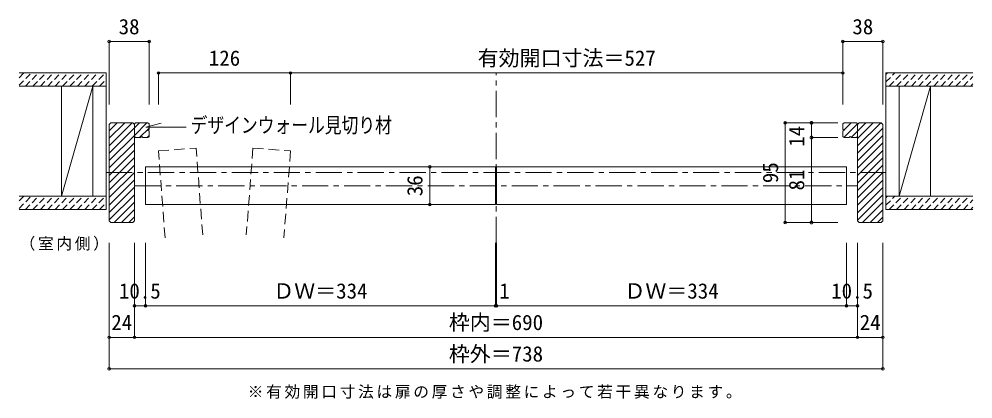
# Model space of a CAD drawing. Units: millimetres on the paper, with parts at other scales. Extents: x -489 to 198, y -138 to 282.
# Drawn here: x -489 to -307, y 31.7 to 104.1 of the extents above; entities that cross this region are included whole.
import ezdxf
from ezdxf.enums import TextEntityAlignment as Align

# ---------------------------------------------------------------- set-up
doc = ezdxf.new("R2010")
doc.units = ezdxf.units.MM
doc.header["$PDMODE"] = 32
doc.header["$PDSIZE"] = 0.5
for name, pattern in [('CHAIN1', [8, 5, -1, 1, -1]), ('DASHED1', [1.8, 1.2, -0.6]), ('DASHED2', [3, 2, -1])]:
    doc.linetypes.add(name, pattern=pattern)
for name, color, linetype, lineweight in [('0-1_通り芯', 4, 'CHAIN1', 9), ('0-3_仕上げ', 2, 'Continuous', 9), ('0-4_枠', 3, 'Continuous', 9), ('0-6_扉', 6, 'Continuous', 9), ('0-A_文字', 7, 'Continuous', 9), ('0-B_寸法', 7, 'Continuous', 9), ('0-C_ハッチ', 4, 'DASHED1', 9), ('1-A_文字', 7, 'Continuous', 9)]:
    doc.layers.add(name, color=color, linetype=linetype, lineweight=lineweight)
doc.styles.add('ＭＳ ゴシック', font='')
doc.styles.get('ＭＳ ゴシック').set_extended_font_data('MS Gothic')

msp = doc.modelspace()

# ---------------------------------------------------------------- linework, layer by layer
at = {"layer": '0-1_通り芯'}
for p, q in [((-397.955, 61.467), (-397.955, 93.867)), ((-472.355, 74.867), (-323.555, 74.867)), ((-466.955, 72.367), (-328.955, 72.367))]:
    msp.add_line(p, q, dxfattribs=at)
at = {"layer": '0-1_通り芯', "linetype": 'Continuous'}
for p, q in [((-337.755, 84.367), (-337.755, 81.567)), ((-337.755, 84.367), (-332.755, 84.367)), ((-337.755, 81.567), (-332.755, 81.567)), ((-337.755, 81.567), (-337.755, 65.367)), ((-337.755, 65.367), (-332.755, 65.367))]:
    msp.add_line(p, q, dxfattribs=at)
at = {"layer": '0-1_通り芯', "color": 7}
for p in [(-337.755, 84.367), (-337.755, 81.567), (-337.755, 65.367)]:
    msp.add_point(p, dxfattribs=at)
at = {"layer": '0-3_仕上げ'}
for p, q in [((-488.954, 93.867), (-472.355, 93.867)), ((-488.954, 91.367), (-472.355, 91.367)), ((-480.855, 70.367), (-480.855, 91.367)), ((-474.855, 70.367), (-474.855, 91.367)), ((-323.555, 91.367), (-306.956, 91.367)), ((-321.055, 70.367), (-321.055, 91.367)), ((-315.055, 70.367), (-315.055, 91.367)), ((-488.954, 70.367), (-472.355, 70.367)), ((-323.555, 70.367), (-306.956, 70.367)), ((-323.555, 67.867), (-306.956, 67.867))]:
    msp.add_line(p, q, dxfattribs=at)
at = {"layer": '0-3_仕上げ', "color": 7}
for p, q in [((-474.855, 91.367), (-480.855, 70.367)), ((-315.055, 91.367), (-321.055, 70.367))]:
    msp.add_line(p, q, dxfattribs=at)
at = {"layer": '0-3_仕上げ'}
for points in [[(-488.954, 67.867), (-472.355, 67.867), (-472.355, 93.867)], [(-323.555, 67.867), (-323.555, 93.867), (-306.956, 93.867)]]:
    msp.add_lwpolyline(points, dxfattribs=at)
at = {"layer": '0-4_枠'}
for p, q in [((-471.455, 84.367), (-471.755, 84.067)), ((-471.755, 84.067), (-471.755, 65.667)), ((-467.255, 84.367), (-471.455, 84.367)), ((-466.955, 84.067), (-467.255, 84.367)), ((-466.755, 84.367), (-466.955, 84.167)), ((-466.955, 65.667), (-466.955, 84.167)), ((-329.155, 84.367), (-328.955, 84.167)), ((-328.955, 65.667), (-328.955, 84.167)), ((-324.455, 84.367), (-324.155, 84.067)), ((-324.155, 84.067), (-324.155, 65.667)), ((-329.155, 81.567), (-328.955, 81.767))]:
    msp.add_line(p, q, dxfattribs=at)
for points in [[(-464.355, 82.967), (-464.155, 83.167), (-464.155, 84.167), (-464.355, 84.367), (-466.755, 84.367)], [(-331.555, 82.967), (-331.755, 83.167), (-331.755, 84.167), (-331.555, 84.367), (-329.155, 84.367)], [(-328.955, 84.067), (-328.655, 84.367), (-324.455, 84.367)], [(-465.555, 81.767), (-465.355, 81.567), (-464.355, 81.567), (-464.155, 81.767), (-464.155, 82.767), (-464.355, 82.967)], [(-330.355, 81.767), (-330.555, 81.567), (-331.555, 81.567), (-331.755, 81.767), (-331.755, 82.767), (-331.555, 82.967)], [(-466.955, 81.767), (-466.755, 81.567), (-465.755, 81.567), (-465.555, 81.767)], [(-329.155, 81.567), (-330.155, 81.567), (-330.355, 81.767)], [(-471.755, 65.667), (-471.455, 65.367), (-467.255, 65.367), (-466.955, 65.667)], [(-324.155, 65.667), (-324.455, 65.367), (-328.655, 65.367), (-328.955, 65.667)]]:
    msp.add_lwpolyline(points, dxfattribs=at)
at = {"layer": '0-6_扉', "color": 2, "linetype": 'DASHED2'}
for p, q in [((-462.355, 78.998), (-455.176, 79.544)), ((-461.095, 62.439), (-462.355, 78.998)), ((-453.916, 62.985), (-455.176, 79.544)), ((-444.334, 79.544), (-445.594, 62.985)), ((-444.334, 79.544), (-437.155, 78.998)), ((-437.155, 78.998), (-438.415, 62.439))]:
    msp.add_line(p, q, dxfattribs=at)
at = {"layer": '0-6_扉'}
for p, q in [((-464.855, 75.967), (-464.855, 68.767)), ((-464.855, 75.967), (-398.055, 75.967)), ((-398.055, 75.967), (-398.055, 68.767)), ((-397.855, 75.967), (-397.855, 68.767)), ((-397.855, 75.967), (-331.055, 75.967)), ((-331.055, 75.967), (-331.055, 68.767)), ((-464.855, 68.767), (-398.055, 68.767)), ((-397.855, 68.767), (-331.055, 68.767))]:
    msp.add_line(p, q, dxfattribs=at)
at = {"layer": '0-B_寸法', "color": 4}
for p, q in [((-471.755, 99.867), (-464.155, 99.867)), ((-471.755, 99.867), (-471.755, 87.867)), ((-464.155, 99.867), (-464.155, 87.867)), ((-331.755, 99.867), (-324.155, 99.867)), ((-331.755, 99.867), (-331.755, 87.867)), ((-324.155, 99.867), (-324.155, 87.867)), ((-437.155, 93.867), (-462.355, 93.867)), ((-462.355, 93.867), (-462.355, 87.867)), ((-331.755, 93.867), (-437.155, 93.867)), ((-437.155, 93.867), (-437.155, 87.867)), ((-331.755, 93.867), (-331.755, 87.867)), ((-342.755, 65.367), (-342.755, 84.367)), ((-342.755, 84.367), (-332.755, 84.367)), ((-410.604, 75.967), (-410.604, 68.767)), ((-342.755, 65.367), (-332.755, 65.367)), ((-471.755, 43.467), (-471.755, 61.467)), ((-466.955, 49.467), (-466.955, 61.467)), ((-464.855, 49.467), (-464.855, 61.467)), ((-398.055, 49.467), (-398.055, 61.467)), ((-397.855, 49.467), (-397.855, 61.467)), ((-331.055, 49.467), (-331.055, 61.467)), ((-328.955, 49.467), (-328.955, 61.467)), ((-324.155, 43.467), (-324.155, 61.467)), ((-466.955, 49.467), (-464.855, 49.467)), ((-466.955, 43.467), (-466.955, 49.467)), ((-464.855, 49.467), (-398.055, 49.467)), ((-398.055, 49.467), (-397.855, 49.467)), ((-397.855, 49.467), (-331.055, 49.467)), ((-331.055, 49.467), (-328.955, 49.467)), ((-328.955, 43.467), (-328.955, 49.467)), ((-471.755, 43.467), (-466.955, 43.467)), ((-471.755, 37.467), (-471.755, 43.467)), ((-466.955, 43.467), (-328.955, 43.467)), ((-328.955, 43.467), (-324.155, 43.467)), ((-324.155, 37.467), (-324.155, 43.467)), ((-471.755, 37.467), (-324.155, 37.467))]:
    msp.add_line(p, q, dxfattribs=at)
at = {"layer": '0-B_寸法'}
for p in [(-471.755, 99.867), (-464.155, 99.867), (-331.755, 99.867), (-324.155, 99.867), (-462.355, 93.867), (-437.155, 93.867), (-331.755, 93.867), (-342.755, 84.367), (-410.604, 75.967), (-410.604, 68.767), (-342.755, 65.367), (-466.955, 49.467), (-464.855, 49.467), (-398.055, 49.467), (-397.855, 49.467), (-331.055, 49.467), (-328.955, 49.467), (-471.755, 43.467), (-466.955, 43.467), (-328.955, 43.467), (-324.155, 43.467), (-471.755, 37.467), (-324.155, 37.467)]:
    msp.add_point(p, dxfattribs=at)
at = {"layer": '0-C_ハッチ'}
for p, q in [((-488.954, 91.553), (-486.64, 93.867)), ((-488.954, 92.968), (-488.055, 93.867)), ((-487.726, 91.367), (-485.226, 93.867)), ((-486.312, 91.367), (-483.812, 93.867)), ((-484.898, 91.367), (-482.398, 93.867)), ((-483.484, 91.367), (-480.984, 93.867)), ((-482.069, 91.367), (-479.569, 93.867)), ((-480.655, 91.367), (-478.155, 93.867)), ((-479.241, 91.367), (-476.741, 93.867)), ((-477.827, 91.367), (-475.327, 93.867)), ((-476.412, 91.367), (-473.912, 93.867)), ((-474.998, 91.367), (-472.498, 93.867)), ((-323.555, 92.152), (-321.84, 93.867)), ((-323.555, 93.566), (-323.255, 93.867)), ((-322.926, 91.367), (-320.426, 93.867)), ((-321.512, 91.367), (-319.012, 93.867)), ((-320.098, 91.367), (-317.598, 93.867)), ((-318.684, 91.367), (-316.184, 93.867)), ((-317.269, 91.367), (-314.769, 93.867)), ((-315.855, 91.367), (-313.355, 93.867)), ((-314.441, 91.367), (-311.941, 93.867)), ((-313.027, 91.367), (-310.527, 93.867)), ((-311.613, 91.367), (-309.113, 93.867)), ((-310.198, 91.367), (-307.698, 93.867)), ((-308.784, 91.367), (-306.956, 93.194)), ((-473.584, 91.367), (-472.355, 92.596)), ((-307.37, 91.367), (-306.956, 91.78)), ((-488.954, 68.053), (-486.64, 70.367)), ((-488.954, 69.468), (-488.055, 70.367)), ((-487.726, 67.867), (-485.226, 70.367)), ((-486.312, 67.867), (-483.812, 70.367)), ((-484.898, 67.867), (-482.398, 70.367)), ((-483.484, 67.867), (-480.984, 70.367)), ((-482.069, 67.867), (-479.569, 70.367)), ((-480.655, 67.867), (-478.155, 70.367)), ((-479.241, 67.867), (-476.741, 70.367)), ((-477.827, 67.867), (-475.327, 70.367)), ((-476.412, 67.867), (-473.912, 70.367)), ((-474.998, 67.867), (-472.498, 70.367)), ((-323.555, 68.652), (-321.84, 70.367)), ((-323.555, 70.066), (-323.255, 70.367)), ((-322.926, 67.867), (-320.426, 70.367)), ((-321.512, 67.867), (-319.012, 70.367)), ((-320.098, 67.867), (-317.598, 70.367)), ((-318.684, 67.867), (-316.184, 70.367)), ((-317.269, 67.867), (-314.769, 70.367)), ((-315.855, 67.867), (-313.355, 70.367)), ((-314.441, 67.867), (-311.941, 70.367)), ((-313.027, 67.867), (-310.527, 70.367)), ((-311.613, 67.867), (-309.113, 70.367)), ((-310.198, 67.867), (-307.698, 70.367)), ((-308.784, 67.867), (-306.956, 69.694)), ((-473.584, 67.867), (-472.355, 69.096)), ((-307.37, 67.867), (-306.956, 68.28))]:
    msp.add_line(p, q, dxfattribs=at)
at = {"layer": '0-C_ハッチ', "linetype": 'Continuous'}
for p, q in [((-471.755, 80), (-467.388, 84.367)), ((-471.755, 81.414), (-468.802, 84.367)), ((-471.755, 82.828), (-470.216, 84.367)), ((-466.955, 81.971), (-464.56, 84.367)), ((-466.955, 83.386), (-465.974, 84.367)), ((-331.582, 82.994), (-330.209, 84.367)), ((-331.575, 81.587), (-328.975, 84.187)), ((-328.955, 79.964), (-324.552, 84.367)), ((-328.955, 81.378), (-325.967, 84.367)), ((-328.955, 82.793), (-327.381, 84.367)), ((-471.755, 78.586), (-466.955, 83.386)), ((-471.755, 77.171), (-466.955, 81.971)), ((-465.945, 81.567), (-464.155, 83.357)), ((-464.531, 81.567), (-464.155, 81.943)), ((-330.168, 81.58), (-328.955, 82.793)), ((-328.955, 78.55), (-324.155, 83.35)), ((-328.955, 77.136), (-324.155, 81.936)), ((-471.755, 75.757), (-466.955, 80.557)), ((-328.955, 75.722), (-324.155, 80.522)), ((-471.755, 74.343), (-466.955, 79.143)), ((-328.955, 74.307), (-324.155, 79.107)), ((-471.755, 72.929), (-466.955, 77.729)), ((-328.955, 72.893), (-324.155, 77.693)), ((-471.755, 71.514), (-466.955, 76.314)), ((-471.755, 70.1), (-466.955, 74.9)), ((-328.955, 71.479), (-324.155, 76.279)), ((-328.955, 70.065), (-324.155, 74.865)), ((-471.755, 68.686), (-466.955, 73.486)), ((-328.955, 68.65), (-324.155, 73.45)), ((-471.755, 67.272), (-466.955, 72.072)), ((-328.955, 67.236), (-324.155, 72.036)), ((-471.755, 65.858), (-466.955, 70.658)), ((-470.832, 65.367), (-466.955, 69.243)), ((-328.955, 65.822), (-324.155, 70.622)), ((-327.996, 65.367), (-324.155, 69.208)), ((-469.417, 65.367), (-466.955, 67.829)), ((-326.582, 65.367), (-324.155, 67.794)), ((-468.003, 65.367), (-466.955, 66.415)), ((-325.168, 65.367), (-324.155, 66.379))]:
    msp.add_line(p, q, dxfattribs=at)
at = {"layer": '1-A_文字'}
for q in [(-461.87, 84.318), (-457.054, 83.542)]:
    msp.add_line((-464.768, 83.542), q, dxfattribs=at)

# ---------------------------------------------------------------- texts
at = {"layer": '0-1_通り芯', "color": 7, "style": 'ＭＳ ゴシック'}
for s, p in [('14', (-338.255, 79.81)), ('81', (-338.255, 71.467))]:
    msp.add_text(s, height=2.933, rotation=90, dxfattribs=at).set_placement(p, align=Align.BOTTOM_LEFT)
at = {"layer": '0-A_文字', "char_height": 2.199, "attachment_point": 7, "style": 'ＭＳ ゴシック'}
for s, insert in [('\\T1.17;（室内側）', (-488.854, 59.967)), ('\\T1.17;※有効開口寸法は扉の厚さや調整によって若干異なります。', (-445.326, 31.728))]:
    msp.add_mtext(s, dxfattribs=dict(at, insert=insert))
at = {"layer": '0-B_寸法', "style": 'ＭＳ ゴシック'}
for s, p in [('38', (-469.955, 100.367)), ('38', (-329.955, 100.367)), ('有効開口寸法＝527', (-401.455, 94.367)), ('126', (-452.755, 94.367)), ('10.5', (-469.905, 49.967)), ('ＤＷ＝334', (-440.455, 49.967)), ('1', (-397.338, 49.967)), ('ＤＷ＝334', (-373.455, 49.967)), ('10.5', (-334.005, 49.967)), ('24', (-471.355, 43.967)), ('枠内＝690', (-406.955, 43.967)), ('24', (-328.555, 43.967)), ('枠外＝738', (-406.955, 37.967))]:
    msp.add_text(s, height=2.933, dxfattribs=at).set_placement(p, align=Align.BOTTOM_LEFT)
for s, p in [('95', (-343.255, 72.867)), ('36', (-411.104, 70.367))]:
    msp.add_text(s, height=2.933, rotation=90, dxfattribs=at).set_placement(p, align=Align.BOTTOM_LEFT)
at = {"layer": '1-A_文字', "style": 'ＭＳ ゴシック', "width": 0.8}
msp.add_text('デザインウォール見切り材', height=2.933, dxfattribs=at).set_placement((-456.225, 81.578), align=Align.BOTTOM_LEFT)

doc.saveas('drawing.dxf')
